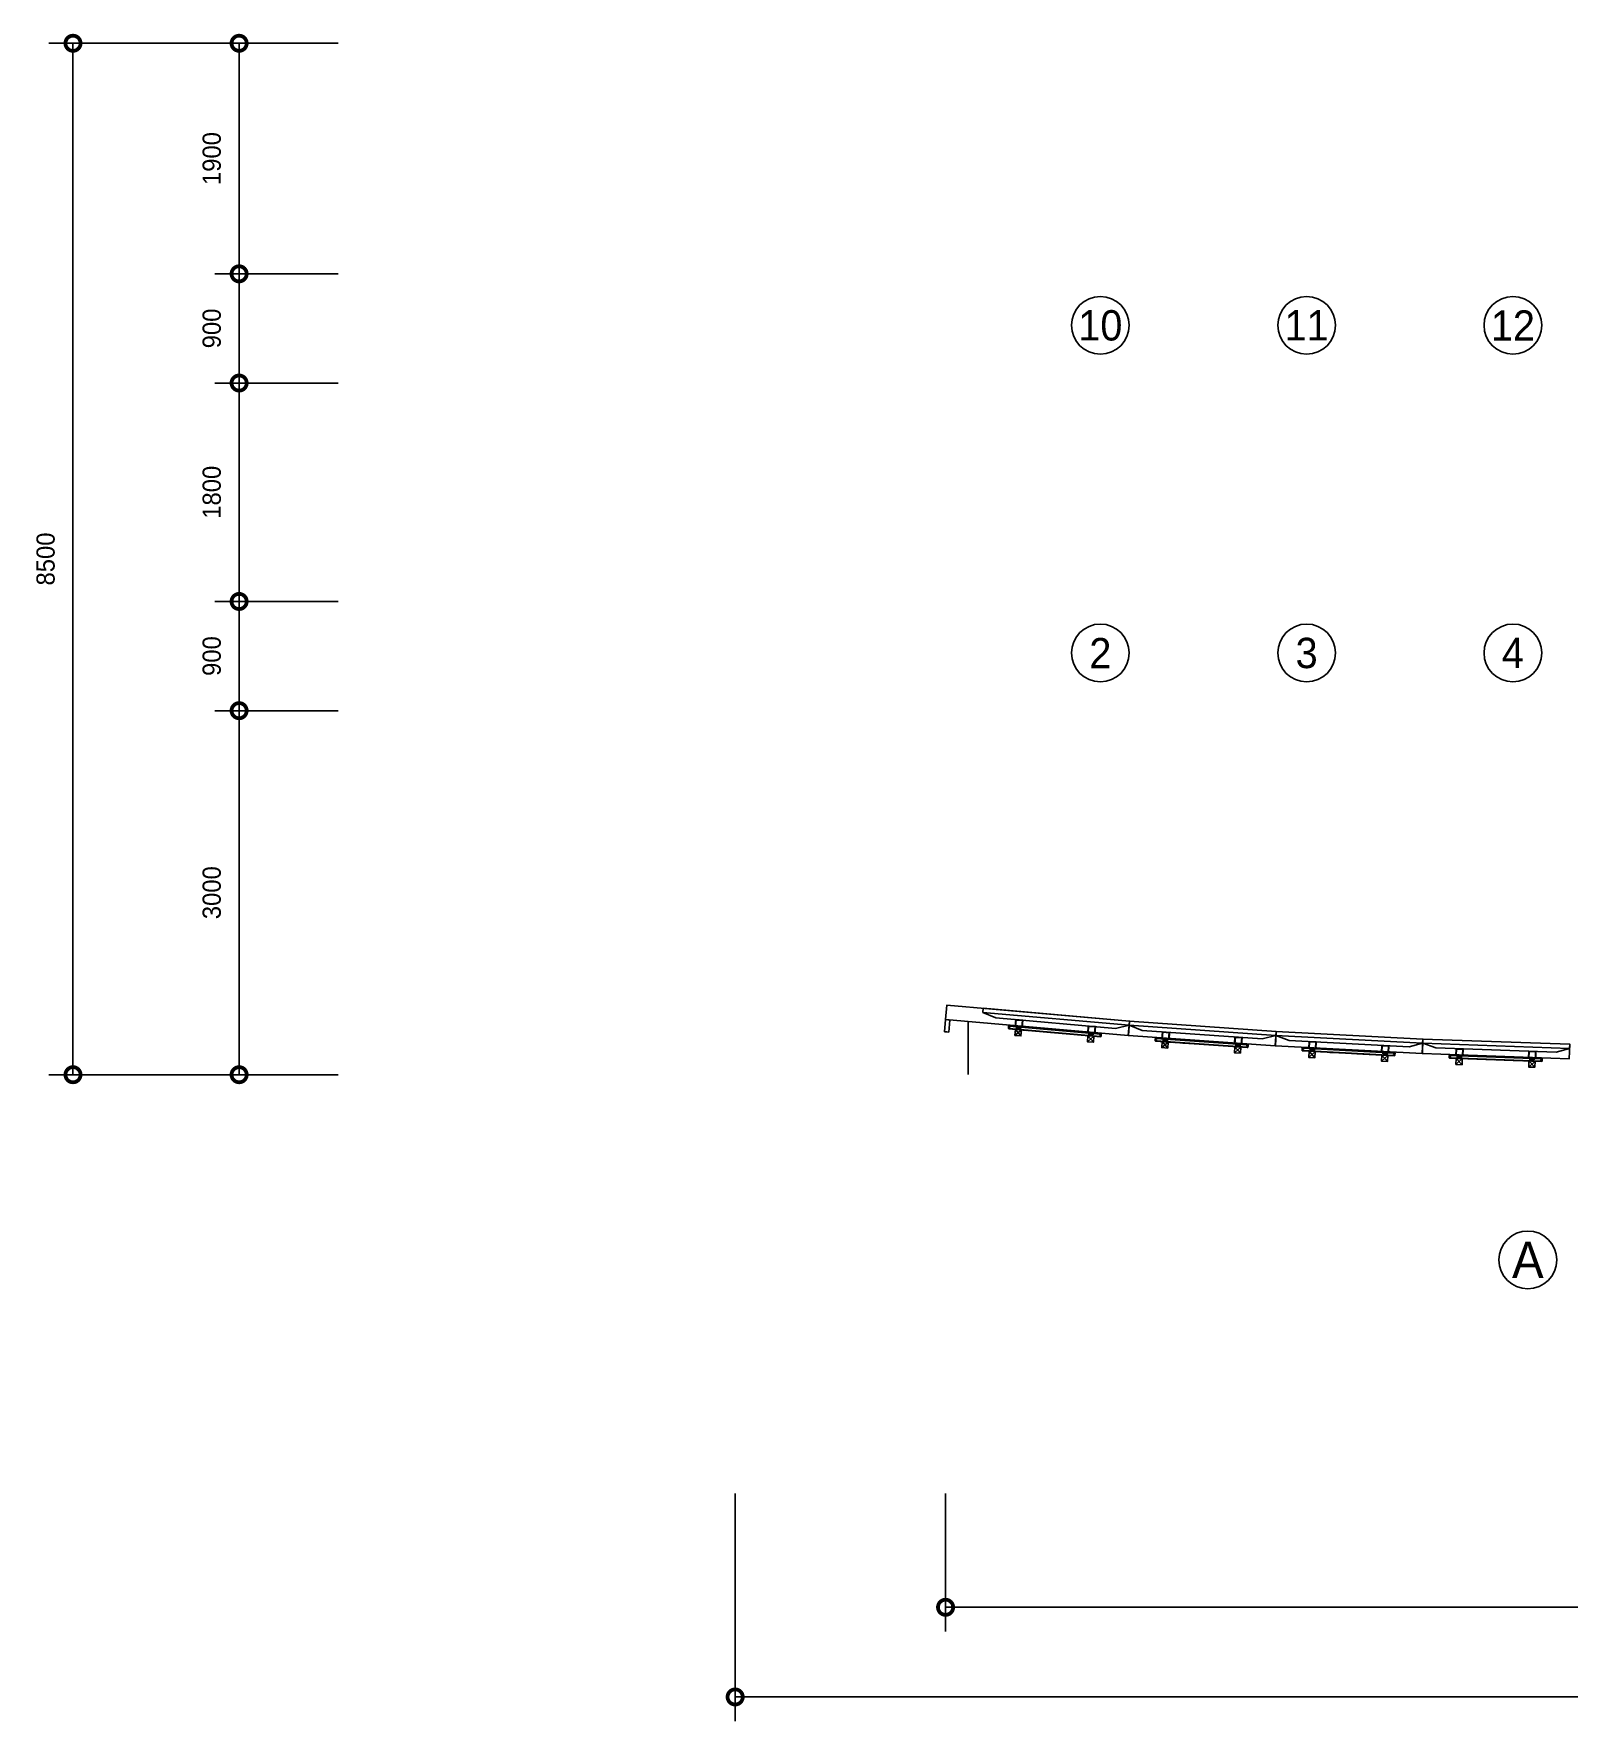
# Model space of a CAD drawing. Header units: millimetres. Extents: x 2366 to 74595, y 885 to 30406.
# Drawn here: x 2366 to 15020, y 8078 to 21985 of the extents above; entities that cross this region are included whole.
import ezdxf
from ezdxf.enums import TextEntityAlignment as Align

# ---------------------------------------------------------------- set-up
doc = ezdxf.new("R2010")
doc.units = ezdxf.units.MM
doc.header["$LTSCALE"] = 300
doc.linetypes.add('DASHED', pattern=[0.75, 0.5, -0.25])
doc.layers.get('Defpoints').update_dxf_attribs({"color": 163})
for name, color, linetype in [('------19 Communication Etc', 3, 'Continuous'), ('-----29 Indicator', 1, 'Continuous'), ('-----30 Text', 2, 'Continuous'), ('-----36 Dimension', 1, 'Continuous')]:
    doc.layers.add(name, color=color, linetype=linetype)
doc.styles.add('ELEC', font='Dotum.ttf')
doc.dimstyles.new('LE', dxfattribs={"dimscale": 30, "dimtxt": 3, "dimasz": 2.5, "dimexe": 2, "dimexo": 2, "dimgap": 1.5, "dimtad": 1, "dimdec": 0, "dimzin": 1, "dimdsep": 46, "dimtxsty": 'ELEC', "dimblk": 'DOTSMALL', "dimcen": 0, "dimclrd": 1, "dimclre": 1, "dimclrt": 1, "dimadec": 0, "dimazin": 0, "dimtfac": 1, "dimtdec": 0, "dimtix": 1, "dimtmove": 2, "dimatfit": 3, "dimldrblk": 'DOTSMALL', "dimfxl": 1, "dimtolj": 1, "dimtzin": 1, "dimarcsym": 0})

# ---------------------------------------------------------------- blocks, each defined once
blk = doc.blocks.new('55didt')
at = {"color": 4, "linetype": 'Continuous'}
for p, q in [((5594941, -5153641), (5594940, -5153641)), ((5594940, -5153642), (5594941, -5153642)), ((5594941, -5153652), (5594940, -5153652)), ((5594940, -5153653), (5594941, -5153653)), ((5594941, -5153639), (5594941, -5153639)), ((5594941, -5153645), (5594941, -5153645)), ((5594941, -5153650), (5594941, -5153650)), ((5594941, -5153656), (5594941, -5153656)), ((5594942, -5153637), (5594944, -5153637)), ((5594942, -5153637), (5594942, -5153646)), ((5594942, -5153646), (5594944, -5153646)), ((5594942, -5153648), (5594944, -5153648)), ((5594942, -5153648), (5594942, -5153657)), ((5594942, -5153657), (5594944, -5153657)), ((5594944, -5153635), (5595704, -5153635)), ((5594944, -5153635), (5594944, -5153660)), ((5594946, -5153636), (5594944, -5153636)), ((5594946, -5153659), (5594944, -5153659)), ((5594946, -5153660), (5594944, -5153660)), ((5594946, -5153637), (5594946, -5153635)), ((5594948, -5153637), (5594946, -5153637)), ((5594946, -5153637), (5594946, -5153657)), ((5594946, -5153660), (5594946, -5153657)), ((5594946, -5153658), (5594946, -5153658)), ((5594948, -5153635), (5594948, -5153657)), ((5595700, -5153638), (5594948, -5153638)), ((5594948, -5153639), (5594951, -5153639)), ((5594948, -5153644), (5594951, -5153644)), ((5594948, -5153650), (5594951, -5153650)), ((5594948, -5153655), (5594951, -5153655)), ((5595700, -5153657), (5594948, -5153657)), ((5595699, -5153658), (5594949, -5153658)), ((5594949, -5153660), (5594949, -5153658)), ((5595699, -5153660), (5594949, -5153660)), ((5594952, -5153640), (5594951, -5153639)), ((5594951, -5153644), (5594951, -5153639)), ((5594952, -5153644), (5594951, -5153644)), ((5594952, -5153651), (5594951, -5153650)), ((5594951, -5153655), (5594951, -5153650)), ((5594952, -5153655), (5594951, -5153655)), ((5594952, -5153644), (5594952, -5153640)), ((5594952, -5153655), (5594952, -5153651)), ((5594989, -5153660), (5594989, -5153663)), ((5594989, -5153663), (5594989, -5153663)), ((5594989, -5153663), (5594989, -5153663)), ((5594989, -5153663), (5594989, -5153663)), ((5594989, -5153663), (5594989, -5153663)), ((5594990, -5153664), (5594990, -5153663)), ((5594990, -5153663), (5594990, -5153663)), ((5594990, -5153663), (5594990, -5153663)), ((5594990, -5153663), (5594990, -5153664)), ((5594990, -5153664), (5594990, -5153664)), ((5594990, -5153664), (5594990, -5153664)), ((5594990, -5153664), (5594990, -5153664)), ((5594991, -5153664), (5594991, -5153663)), ((5594991, -5153663), (5594991, -5153663)), ((5594993, -5153660), (5594993, -5153660)), ((5594993, -5153660), (5594993, -5153660)), ((5594994, -5153658), (5594994, -5153715)), ((5594994, -5153658), (5595053, -5153658)), ((5594994, -5153671), (5594994, -5153660)), ((5594994, -5153660), (5594994, -5153660)), ((5594994, -5153660), (5594994, -5153660)), ((5594997, -5153658), (5594997, -5153715)), ((5595006, -5153648), (5595006, -5153645)), ((5595042, -5153645), (5595006, -5153645)), ((5595006, -5153648), (5595006, -5153658)), ((5595006, -5153648), (5595042, -5153648)), ((5595009, -5153653), (5595006, -5153653)), ((5595009, -5153656), (5595006, -5153656)), ((5595009, -5153658), (5595009, -5153648)), ((5595020, -5153657), (5595009, -5153657)), ((5595010, -5153650), (5595010, -5153653)), ((5595010, -5153652), (5595010, -5153650)), ((5595010, -5153650), (5595038, -5153650)), ((5595010, -5153652), (5595038, -5153652)), ((5595010, -5153653), (5595038, -5153653)), ((5595011, -5153648), (5595011, -5153645)), ((5595011, -5153650), (5595011, -5153648)), ((5595012, -5153645), (5595012, -5153644)), ((5595012, -5153644), (5595012, -5153645)), ((5595018, -5153644), (5595012, -5153644)), ((5595018, -5153644), (5595012, -5153644)), ((5595012, -5153653), (5595012, -5153653)), ((5595012, -5153653), (5595018, -5153653)), ((5595013, -5153643), (5595013, -5153643)), ((5595015, -5153643), (5595015, -5153643)), ((5595015, -5153653), (5595015, -5153653)), ((5595016, -5153643), (5595016, -5153643)), ((5595017, -5153643), (5595017, -5153643)), ((5595018, -5153645), (5595018, -5153644)), ((5595018, -5153645), (5595018, -5153644)), ((5595018, -5153644), (5595018, -5153645)), ((5595030, -5153644), (5595018, -5153644)), ((5595018, -5153653), (5595018, -5153653)), ((5595019, -5153650), (5595019, -5153648)), ((5595020, -5153650), (5595020, -5153648)), ((5595020, -5153650), (5595020, -5153648)), ((5595020, -5153654), (5595020, -5153653)), ((5595020, -5153654), (5595020, -5153653)), ((5595020, -5153658), (5595020, -5153655)), ((5595020, -5153658), (5595020, -5153655)), ((5595021, -5153645), (5595021, -5153644)), ((5595021, -5153653), (5595021, -5153658)), ((5595021, -5153653), (5595021, -5153658)), ((5595027, -5153645), (5595027, -5153644)), ((5595027, -5153653), (5595027, -5153658)), ((5595027, -5153653), (5595027, -5153658)), ((5595028, -5153649), (5595028, -5153648)), ((5595028, -5153649), (5595028, -5153648)), ((5595028, -5153650), (5595028, -5153649)), ((5595028, -5153650), (5595028, -5153649)), ((5595028, -5153656), (5595028, -5153653)), ((5595028, -5153656), (5595028, -5153653)), ((5595028, -5153658), (5595028, -5153656)), ((5595028, -5153658), (5595028, -5153656)), ((5595039, -5153657), (5595028, -5153657)), ((5595029, -5153650), (5595029, -5153648)), ((5595030, -5153645), (5595030, -5153644)), ((5595030, -5153644), (5595030, -5153645)), ((5595030, -5153645), (5595030, -5153644)), ((5595036, -5153644), (5595030, -5153644)), ((5595036, -5153644), (5595030, -5153644)), ((5595030, -5153653), (5595030, -5153653)), ((5595030, -5153653), (5595036, -5153653)), ((5595031, -5153643), (5595031, -5153643)), ((5595032, -5153643), (5595032, -5153643)), ((5595033, -5153643), (5595033, -5153643)), ((5595033, -5153653), (5595033, -5153653)), ((5595034, -5153643), (5595034, -5153643)), ((5595036, -5153645), (5595036, -5153644)), ((5595036, -5153644), (5595036, -5153645)), ((5595036, -5153650), (5595036, -5153648)), ((5595036, -5153653), (5595036, -5153653)), ((5595037, -5153648), (5595037, -5153645)), ((5595038, -5153652), (5595038, -5153650)), ((5595038, -5153653), (5595038, -5153650)), ((5595039, -5153648), (5595039, -5153658)), ((5595039, -5153653), (5595042, -5153653)), ((5595039, -5153656), (5595042, -5153656)), ((5595042, -5153648), (5595042, -5153645)), ((5595042, -5153648), (5595042, -5153658)), ((5595050, -5153658), (5595050, -5153715)), ((5595053, -5153658), (5595053, -5153715)), ((5595054, -5153660), (5595054, -5153660)), ((5595054, -5153660), (5595054, -5153671)), ((5595055, -5153661), (5595055, -5153660)), ((5595588, -5153660), (5595588, -5153663)), ((5595589, -5153663), (5595588, -5153663)), ((5595589, -5153664), (5595589, -5153663)), ((5595589, -5153663), (5595589, -5153663)), ((5595589, -5153663), (5595589, -5153663)), ((5595590, -5153663), (5595589, -5153664)), ((5595589, -5153663), (5595589, -5153663)), ((5595589, -5153663), (5595589, -5153663)), ((5595589, -5153664), (5595589, -5153664)), ((5595589, -5153664), (5595589, -5153664)), ((5595589, -5153664), (5595589, -5153664)), ((5595590, -5153664), (5595590, -5153663)), ((5595590, -5153663), (5595590, -5153663)), ((5595590, -5153663), (5595590, -5153663)), ((5595592, -5153660), (5595592, -5153660)), ((5595593, -5153671), (5595593, -5153660)), ((5595593, -5153660), (5595593, -5153660)), ((5595593, -5153660), (5595593, -5153660)), ((5595593, -5153660), (5595593, -5153660)), ((5595594, -5153658), (5595594, -5153715)), ((5595594, -5153658), (5595653, -5153658)), ((5595597, -5153658), (5595597, -5153715)), ((5595605, -5153648), (5595605, -5153645)), ((5595641, -5153645), (5595605, -5153645)), ((5595605, -5153648), (5595605, -5153658)), ((5595605, -5153648), (5595641, -5153648)), ((5595608, -5153653), (5595605, -5153653)), ((5595608, -5153656), (5595605, -5153656)), ((5595608, -5153658), (5595608, -5153648)), ((5595619, -5153657), (5595608, -5153657)), ((5595609, -5153652), (5595609, -5153650)), ((5595609, -5153650), (5595637, -5153650)), ((5595609, -5153652), (5595637, -5153652)), ((5595610, -5153648), (5595610, -5153645)), ((5595610, -5153650), (5595610, -5153653)), ((5595610, -5153653), (5595637, -5153653)), ((5595611, -5153645), (5595611, -5153644)), ((5595611, -5153644), (5595611, -5153645)), ((5595617, -5153644), (5595611, -5153644)), ((5595617, -5153644), (5595611, -5153644)), ((5595611, -5153650), (5595611, -5153648)), ((5595611, -5153653), (5595611, -5153653)), ((5595611, -5153653), (5595617, -5153653)), ((5595613, -5153643), (5595613, -5153643)), ((5595614, -5153643), (5595614, -5153643)), ((5595614, -5153653), (5595614, -5153653)), ((5595615, -5153643), (5595615, -5153643)), ((5595616, -5153643), (5595616, -5153643)), ((5595617, -5153645), (5595617, -5153644)), ((5595617, -5153645), (5595617, -5153644)), ((5595617, -5153644), (5595617, -5153645)), ((5595629, -5153644), (5595617, -5153644)), ((5595617, -5153653), (5595617, -5153653)), ((5595618, -5153650), (5595618, -5153648)), ((5595619, -5153650), (5595619, -5153648)), ((5595619, -5153650), (5595619, -5153648)), ((5595619, -5153654), (5595619, -5153653)), ((5595619, -5153654), (5595619, -5153653)), ((5595619, -5153658), (5595619, -5153655)), ((5595619, -5153658), (5595619, -5153655)), ((5595620, -5153645), (5595620, -5153644)), ((5595620, -5153653), (5595620, -5153658)), ((5595620, -5153653), (5595620, -5153658)), ((5595626, -5153645), (5595626, -5153644)), ((5595626, -5153653), (5595626, -5153658)), ((5595626, -5153653), (5595626, -5153658)), ((5595628, -5153650), (5595628, -5153648)), ((5595628, -5153649), (5595628, -5153648)), ((5595628, -5153649), (5595628, -5153648)), ((5595628, -5153650), (5595628, -5153649)), ((5595628, -5153650), (5595628, -5153649)), ((5595628, -5153656), (5595628, -5153653)), ((5595628, -5153656), (5595628, -5153653)), ((5595628, -5153658), (5595628, -5153656)), ((5595628, -5153658), (5595628, -5153656)), ((5595638, -5153657), (5595628, -5153657)), ((5595629, -5153645), (5595629, -5153644)), ((5595629, -5153644), (5595629, -5153645)), ((5595629, -5153645), (5595629, -5153644)), ((5595635, -5153644), (5595629, -5153644)), ((5595635, -5153644), (5595629, -5153644)), ((5595629, -5153653), (5595629, -5153653)), ((5595629, -5153653), (5595635, -5153653)), ((5595630, -5153643), (5595630, -5153643)), ((5595632, -5153643), (5595632, -5153643)), ((5595632, -5153653), (5595632, -5153653)), ((5595633, -5153643), (5595633, -5153643)), ((5595634, -5153643), (5595634, -5153643)), ((5595635, -5153645), (5595635, -5153644)), ((5595635, -5153644), (5595635, -5153645)), ((5595635, -5153653), (5595635, -5153653)), ((5595636, -5153648), (5595636, -5153645)), ((5595636, -5153650), (5595636, -5153648)), ((5595637, -5153652), (5595637, -5153650)), ((5595637, -5153653), (5595637, -5153650)), ((5595638, -5153648), (5595638, -5153658)), ((5595638, -5153653), (5595641, -5153653)), ((5595638, -5153656), (5595641, -5153656)), ((5595641, -5153648), (5595641, -5153645)), ((5595641, -5153648), (5595641, -5153658)), ((5595650, -5153658), (5595650, -5153715)), ((5595653, -5153658), (5595653, -5153715)), ((5595653, -5153660), (5595653, -5153671)), ((5595654, -5153661), (5595654, -5153660)), ((5595654, -5153660), (5595654, -5153660)), ((5595696, -5153639), (5595696, -5153644)), ((5595696, -5153640), (5595696, -5153639)), ((5595700, -5153639), (5595696, -5153639)), ((5595696, -5153640), (5595696, -5153644)), ((5595696, -5153644), (5595696, -5153644)), ((5595700, -5153644), (5595696, -5153644)), ((5595696, -5153650), (5595696, -5153655)), ((5595696, -5153651), (5595696, -5153650)), ((5595700, -5153650), (5595696, -5153650)), ((5595696, -5153651), (5595696, -5153655)), ((5595696, -5153655), (5595696, -5153655)), ((5595700, -5153655), (5595696, -5153655)), ((5595699, -5153660), (5595699, -5153658)), ((5595700, -5153635), (5595700, -5153657)), ((5595700, -5153637), (5595702, -5153637)), ((5595702, -5153635), (5595702, -5153636)), ((5595702, -5153657), (5595702, -5153636)), ((5595702, -5153636), (5595704, -5153636)), ((5595702, -5153657), (5595702, -5153660)), ((5595702, -5153658), (5595702, -5153658)), ((5595702, -5153659), (5595704, -5153659)), ((5595702, -5153660), (5595704, -5153660)), ((5595704, -5153635), (5595704, -5153660)), ((5595706, -5153637), (5595704, -5153637)), ((5595706, -5153646), (5595704, -5153646)), ((5595706, -5153648), (5595704, -5153648)), ((5595706, -5153657), (5595704, -5153657)), ((5595706, -5153637), (5595706, -5153646)), ((5595706, -5153648), (5595706, -5153657)), ((5595707, -5153639), (5595707, -5153639)), ((5595708, -5153641), (5595707, -5153641)), ((5595707, -5153642), (5595708, -5153642)), ((5595707, -5153645), (5595707, -5153645)), ((5595707, -5153650), (5595707, -5153650)), ((5595708, -5153652), (5595707, -5153652)), ((5595707, -5153653), (5595708, -5153653)), ((5595707, -5153656), (5595707, -5153656)), ((5594994, -5153713), (5594994, -5153715)), ((5594994, -5153713), (5594997, -5153713)), ((5594994, -5153715), (5595053, -5153715)), ((5594995, -5153713), (5594995, -5153715)), ((5594997, -5153712), (5595050, -5153712)), ((5595053, -5153713), (5595050, -5153713)), ((5595052, -5153713), (5595052, -5153715)), ((5595053, -5153713), (5595053, -5153715)), ((5595594, -5153713), (5595594, -5153715)), ((5595594, -5153713), (5595597, -5153713)), ((5595594, -5153715), (5595653, -5153715)), ((5595595, -5153713), (5595595, -5153715)), ((5595597, -5153712), (5595650, -5153712)), ((5595653, -5153713), (5595650, -5153713)), ((5595652, -5153713), (5595652, -5153715)), ((5595653, -5153713), (5595653, -5153715))]:
    blk.add_line(p, q, dxfattribs=at)
at = {"color": 4, "linetype": 'DASHED'}
blk.add_line((5595704, -5153635), (5594944, -5153635), dxfattribs=at)
at = {"color": 3}
for p, q in [((5594718, -5153750), (5594828, -5153715)), ((5594718, -5153750), (5595929, -5153750)), ((5595929, -5153750), (5595819, -5153715))]:
    blk.add_line(p, q, dxfattribs=at)
at = {"color": 4, "linetype": 'Continuous'}
for points in [[(5594990, -5153663), (5594990, -5153663), (5594990, -5153663), (5594989, -5153663), (5594989, -5153663)], [(5594989, -5153663), (5594989, -5153663), (5594989, -5153663)], [(5594991, -5153663), (5594991, -5153663), (5594991, -5153663), (5594990, -5153663), (5594990, -5153663)], [(5594990, -5153663), (5594990, -5153663), (5594990, -5153663)], [(5595020, -5153655), (5595019, -5153654), (5595019, -5153654)], [(5595019, -5153654), (5595019, -5153654), (5595020, -5153654)], [(5595028, -5153649), (5595028, -5153649), (5595028, -5153649)], [(5595028, -5153649), (5595028, -5153649), (5595028, -5153649)], [(5595028, -5153656), (5595028, -5153656), (5595028, -5153656)], [(5595028, -5153656), (5595028, -5153656), (5595028, -5153656)], [(5595589, -5153663), (5595589, -5153663), (5595589, -5153663), (5595589, -5153663), (5595589, -5153663)], [(5595589, -5153663), (5595589, -5153663), (5595589, -5153663)], [(5595590, -5153663), (5595590, -5153663), (5595590, -5153663), (5595590, -5153663), (5595590, -5153663)], [(5595590, -5153663), (5595590, -5153663), (5595590, -5153663)], [(5595619, -5153655), (5595619, -5153654), (5595619, -5153654)], [(5595619, -5153654), (5595619, -5153654), (5595619, -5153654)], [(5595628, -5153649), (5595628, -5153649), (5595628, -5153649)], [(5595628, -5153649), (5595628, -5153649), (5595628, -5153649)], [(5595628, -5153656), (5595628, -5153656), (5595628, -5153656)], [(5595628, -5153656), (5595628, -5153656), (5595628, -5153656)]]:
    blk.add_lwpolyline(points, dxfattribs=at)
at = {"color": 1}
for points in [[(5595049, -5153585), (5594999, -5153585), (5594999, -5153635), (5595049, -5153635), (5595049, -5153585), (5594999, -5153635), (5594999, -5153585), (5595049, -5153635)], [(5595649, -5153585), (5595599, -5153585), (5595599, -5153635), (5595649, -5153635), (5595649, -5153585), (5595599, -5153635), (5595599, -5153585), (5595649, -5153635)]]:
    blk.add_lwpolyline(points, dxfattribs=at)
at = {"color": 3}
for points in [[(5595929, -5153750), (5595929, -5153785), (5594718, -5153785), (5594718, -5153750)], [(5594828, -5153715), (5595819, -5153715)]]:
    blk.add_lwpolyline(points, dxfattribs=at)
at = {"color": 4, "linetype": 'Continuous'}
for centre, radius, start, end in [((5594947, -5153642), 6.98, 154.5534, 175.8934), ((5594947, -5153642), 6.98, 184.1066, 205.4466), ((5594947, -5153653), 6.98, 154.5534, 175.8934), ((5594947, -5153653), 6.98, 184.1066, 205.4466), ((5594947, -5153642), 7, 137.2679, 154.5809), ((5594947, -5153642), 6.32, 175.4656, 184.5344), ((5594947, -5153642), 7, 205.4191, 222.7321), ((5594947, -5153653), 7, 137.2679, 154.5809), ((5594947, -5153653), 6.32, 175.4656, 184.5344), ((5594947, -5153653), 7, 205.4191, 222.7321), ((5594949, -5153657), 3, 180, 270), ((5594949, -5153657), 1, 180, 270), ((5594996, -5153666), 6.06, 114.1954, 245.8046), ((5594994, -5153660), 0.3, 0, 114.1954), ((5594994, -5153671), 0.3, 245.8046, 0), ((5595010, -5153652), 0.5, 180, 270), ((5595015, -5153647), 4.35, 113.0046, 130.4927), ((5595015, -5153647), 4.35, 113.0046, 130.4927), ((5595013, -5153644), 0.5, 130.4927, 180), ((5595015, -5153647), 4.32, 96.6445, 113.167), ((5595015, -5153647), 4, 82.8266, 97.1734), ((5595015, -5153647), 4.32, 66.833, 83.3555), ((5595015, -5153647), 4.35, 49.5073, 66.9954), ((5595018, -5153644), 0.5, 0, 49.5073), ((5595033, -5153647), 4.35, 113.0046, 130.4927), ((5595033, -5153647), 4.35, 113.0046, 130.4927), ((5595030, -5153644), 0.5, 130.4927, 180), ((5595033, -5153647), 4.32, 96.6445, 113.167), ((5595033, -5153647), 4, 82.8266, 97.1734), ((5595033, -5153647), 4.32, 66.833, 83.3555), ((5595033, -5153647), 4.35, 49.5073, 66.9954), ((5595035, -5153644), 0.5, 0, 49.5073), ((5595038, -5153652), 0.5, 270, 0), ((5595054, -5153660), 0.3, 65.8046, 180), ((5595054, -5153671), 0.3, 180, 294.1954), ((5595051, -5153666), 6.06, 294.1954, 65.8046), ((5595596, -5153666), 6.06, 114.1954, 245.8046), ((5595593, -5153660), 0.3, 0, 114.1954), ((5595593, -5153671), 0.3, 245.8046, 0), ((5595610, -5153652), 0.5, 180, 270), ((5595614, -5153647), 4.35, 113.0046, 130.4927), ((5595614, -5153647), 4.35, 113.0046, 130.4927), ((5595612, -5153644), 0.5, 130.4927, 180), ((5595614, -5153647), 4.32, 96.6445, 113.167), ((5595614, -5153647), 4, 82.8266, 97.1734), ((5595614, -5153647), 4.32, 66.833, 83.3555), ((5595614, -5153647), 4.35, 49.5073, 66.9954), ((5595617, -5153644), 0.5, 0, 49.5073), ((5595632, -5153647), 4.35, 113.0046, 130.4927), ((5595632, -5153647), 4.35, 113.0046, 130.4927), ((5595630, -5153644), 0.5, 130.4927, 180), ((5595632, -5153647), 4.32, 96.6445, 113.167), ((5595632, -5153647), 4, 82.8266, 97.1734), ((5595632, -5153647), 4.32, 66.833, 83.3555), ((5595632, -5153647), 4.35, 49.5073, 66.9954), ((5595635, -5153644), 0.5, 0, 49.5073), ((5595637, -5153652), 0.5, 270, 0), ((5595651, -5153666), 6.06, 294.1954, 65.8046), ((5595653, -5153660), 0.3, 65.8046, 180), ((5595653, -5153671), 0.3, 180, 294.1954), ((5595699, -5153657), 3, 270, 0), ((5595699, -5153657), 1, 270, 0), ((5595701, -5153642), 7, 25.4191, 42.7321), ((5595701, -5153642), 7, 317.2679, 334.5809), ((5595701, -5153653), 7, 25.4191, 42.7321), ((5595701, -5153653), 7, 317.2679, 334.5809), ((5595701, -5153642), 6.98, 4.1066, 25.4466), ((5595701, -5153642), 6.32, 355.4656, 4.5344), ((5595701, -5153642), 6.98, 334.5534, 355.8934), ((5595701, -5153653), 6.98, 4.1066, 25.4466), ((5595701, -5153653), 6.32, 355.4656, 4.5344), ((5595701, -5153653), 6.98, 334.5534, 355.8934)]:
    blk.add_arc(centre, radius, start, end, dxfattribs=at)
for points, knots in [([(5594989, -5153663), (5594990, -5153663), (5594990, -5153663), (5594990, -5153663), (5594990, -5153662), (5594990, -5153662), (5594990, -5153661), (5594990, -5153661), (5594990, -5153660), (5594990, -5153660)], [0, 0, 0, 0, 0.062991, 0.155196, 0.272175, 0.408158, 0.556392, 0.709504, 1, 1, 1, 1]), ([(5594989, -5153663), (5594989, -5153662), (5594990, -5153662), (5594990, -5153661), (5594990, -5153660), (5594990, -5153660)], [0, 0, 0, 0, 0.217256, 0.472293, 1, 1, 1, 1]), ([(5594989, -5153663), (5594989, -5153663), (5594989, -5153663), (5594989, -5153663), (5594989, -5153663)], [0, 0, 0, 0, 0.414152, 1, 1, 1, 1]), ([(5594989, -5153663), (5594989, -5153663), (5594989, -5153663), (5594989, -5153663), (5594989, -5153663), (5594989, -5153663), (5594989, -5153663)], [0, 0, 0, 0, 0.13055, 0.340733, 0.630929, 1, 1, 1, 1]), ([(5594989, -5153663), (5594989, -5153663), (5594989, -5153663), (5594989, -5153663), (5594989, -5153663)], [0, 0, 0, 0, 0.417745, 1, 1, 1, 1]), ([(5594990, -5153663), (5594990, -5153663), (5594990, -5153663), (5594991, -5153663), (5594991, -5153663), (5594991, -5153663), (5594991, -5153662), (5594991, -5153662), (5594991, -5153661), (5594991, -5153661), (5594991, -5153660), (5594991, -5153660), (5594991, -5153660)], [0, 0, 0, 0, 0.019445, 0.04789, 0.085064, 0.130476, 0.243399, 0.380288, 0.533324, 0.693737, 0.852328, 1, 1, 1, 1]), ([(5594990, -5153664), (5594990, -5153664), (5594990, -5153664), (5594990, -5153664), (5594990, -5153664), (5594990, -5153664), (5594990, -5153663), (5594990, -5153663), (5594990, -5153663), (5594990, -5153663), (5594990, -5153662), (5594990, -5153662), (5594990, -5153661), (5594990, -5153660), (5594990, -5153660), (5594990, -5153660)], [0, 0, 0, 0, 0.005568, 0.013453, 0.036311, 0.068471, 0.10956, 0.159022, 0.216192, 0.280272, 0.350382, 0.504702, 0.670582, 0.8388, 1, 1, 1, 1]), ([(5594990, -5153663), (5594990, -5153663), (5594990, -5153663), (5594990, -5153663), (5594990, -5153663), (5594990, -5153663), (5594990, -5153663), (5594990, -5153663), (5594990, -5153663), (5594990, -5153663), (5594990, -5153663), (5594990, -5153663), (5594990, -5153662), (5594990, -5153662), (5594990, -5153662), (5594990, -5153662), (5594990, -5153661), (5594990, -5153661), (5594990, -5153660), (5594990, -5153660), (5594990, -5153660)], [0, 0, 0, 0, 0.004634, 0.00625, 0.007768, 0.011834, 0.018412, 0.027848, 0.040204, 0.073611, 0.11819, 0.173164, 0.237509, 0.310033, 0.389355, 0.473982, 0.562303, 0.652645, 0.832518, 1, 1, 1, 1]), ([(5594990, -5153660), (5594990, -5153660), (5594990, -5153661), (5594990, -5153662), (5594990, -5153663), (5594990, -5153663), (5594990, -5153663), (5594990, -5153664), (5594990, -5153664)], [0, 0, 0, 0, 0.297576, 0.595258, 0.728319, 0.843181, 0.935011, 1, 1, 1, 1]), ([(5594990, -5153664), (5594990, -5153664), (5594990, -5153664), (5594990, -5153664), (5594990, -5153664), (5594990, -5153664), (5594990, -5153664), (5594990, -5153664)], [0, 0, 0, 0, 0.412199, 0.713319, 0.822487, 0.904839, 1, 1, 1, 1]), ([(5594991, -5153660), (5594991, -5153660), (5594991, -5153661), (5594991, -5153662), (5594991, -5153663)], [0, 0, 0, 0, 0.509213, 1, 1, 1, 1]), ([(5594991, -5153663), (5594991, -5153662), (5594991, -5153661), (5594991, -5153660), (5594991, -5153660)], [0, 0, 0, 0, 0.482075, 1, 1, 1, 1]), ([(5594991, -5153663), (5594991, -5153663), (5594991, -5153663), (5594991, -5153663), (5594991, -5153663), (5594991, -5153663), (5594991, -5153663), (5594991, -5153663), (5594991, -5153663), (5594991, -5153663), (5594991, -5153663), (5594991, -5153663), (5594991, -5153662), (5594991, -5153662), (5594991, -5153662), (5594991, -5153662), (5594991, -5153661), (5594991, -5153661), (5594991, -5153660), (5594991, -5153660), (5594991, -5153660)], [0, 0, 0, 0, 0.004638, 0.006255, 0.007774, 0.01184, 0.018411, 0.027838, 0.04019, 0.073574, 0.118136, 0.173083, 0.237407, 0.309908, 0.389212, 0.473828, 0.562144, 0.652492, 0.832412, 1, 1, 1, 1]), ([(5594992, -5153660), (5594992, -5153660), (5594992, -5153660), (5594992, -5153661), (5594992, -5153661)], [0, 0, 0, 0, 0.240334, 1, 1, 1, 1]), ([(5594992, -5153661), (5594992, -5153661), (5594992, -5153661), (5594992, -5153660), (5594992, -5153660)], [0, 0, 0, 0, 0.255022, 1, 1, 1, 1]), ([(5594992, -5153662), (5594992, -5153662), (5594992, -5153661), (5594992, -5153660), (5594992, -5153660)], [0, 0, 0, 0, 0.245853, 1, 1, 1, 1]), ([(5594992, -5153662), (5594992, -5153662), (5594992, -5153661), (5594992, -5153660), (5594992, -5153660)], [0, 0, 0, 0, 0.251783, 1, 1, 1, 1]), ([(5594993, -5153661), (5594993, -5153661), (5594993, -5153660), (5594993, -5153660), (5594993, -5153660)], [0, 0, 0, 0, 0.261493, 1, 1, 1, 1]), ([(5594993, -5153661), (5594993, -5153661), (5594993, -5153660), (5594993, -5153660), (5594993, -5153660)], [0, 0, 0, 0, 0.261636, 1, 1, 1, 1]), ([(5595012, -5153653), (5595012, -5153653), (5595012, -5153653), (5595013, -5153653), (5595013, -5153653), (5595013, -5153653), (5595014, -5153653)], [0, 0, 0, 0, 0.251418, 0.50175, 0.75115, 1, 1, 1, 1]), ([(5595014, -5153653), (5595014, -5153653), (5595014, -5153653), (5595014, -5153653), (5595015, -5153653), (5595015, -5153653), (5595015, -5153653)], [0, 0, 0, 0, 0.248851, 0.49825, 0.748582, 1, 1, 1, 1]), ([(5595015, -5153653), (5595015, -5153653), (5595015, -5153653), (5595016, -5153653), (5595016, -5153653), (5595016, -5153653), (5595017, -5153653)], [0, 0, 0, 0, 0.251418, 0.50175, 0.75115, 1, 1, 1, 1]), ([(5595017, -5153653), (5595017, -5153653), (5595017, -5153653), (5595017, -5153653), (5595018, -5153653), (5595018, -5153653), (5595018, -5153653)], [0, 0, 0, 0, 0.248851, 0.49825, 0.748582, 1, 1, 1, 1]), ([(5595030, -5153653), (5595030, -5153653), (5595030, -5153653), (5595031, -5153653), (5595031, -5153653), (5595031, -5153653), (5595031, -5153653)], [0, 0, 0, 0, 0.251418, 0.50175, 0.75115, 1, 1, 1, 1]), ([(5595031, -5153653), (5595031, -5153653), (5595032, -5153653), (5595032, -5153653), (5595032, -5153653), (5595033, -5153653), (5595033, -5153653)], [0, 0, 0, 0, 0.248851, 0.49825, 0.748582, 1, 1, 1, 1]), ([(5595033, -5153653), (5595033, -5153653), (5595033, -5153653), (5595034, -5153653), (5595034, -5153653), (5595034, -5153653), (5595034, -5153653)], [0, 0, 0, 0, 0.251418, 0.50175, 0.75115, 1, 1, 1, 1]), ([(5595034, -5153653), (5595034, -5153653), (5595035, -5153653), (5595035, -5153653), (5595035, -5153653), (5595036, -5153653), (5595036, -5153653)], [0, 0, 0, 0, 0.248851, 0.49825, 0.748582, 1, 1, 1, 1]), ([(5595589, -5153663), (5595589, -5153663), (5595589, -5153663), (5595589, -5153663), (5595589, -5153662), (5595589, -5153662), (5595589, -5153661), (5595589, -5153661), (5595589, -5153660), (5595589, -5153660)], [0, 0, 0, 0, 0.062991, 0.155196, 0.272175, 0.408158, 0.556392, 0.709504, 1, 1, 1, 1]), ([(5595589, -5153664), (5595589, -5153664), (5595589, -5153664), (5595589, -5153664), (5595589, -5153664), (5595589, -5153664), (5595589, -5153663), (5595589, -5153663), (5595589, -5153663), (5595589, -5153663), (5595589, -5153662), (5595590, -5153662), (5595590, -5153661), (5595590, -5153660), (5595590, -5153660), (5595590, -5153660)], [0, 0, 0, 0, 0.005568, 0.013453, 0.036311, 0.068471, 0.10956, 0.159022, 0.216192, 0.280272, 0.350382, 0.504702, 0.670582, 0.8388, 1, 1, 1, 1]), ([(5595589, -5153663), (5595589, -5153663), (5595589, -5153663), (5595589, -5153663), (5595589, -5153663), (5595589, -5153663), (5595589, -5153663), (5595589, -5153663), (5595589, -5153663), (5595589, -5153663), (5595589, -5153663), (5595589, -5153663), (5595589, -5153662), (5595589, -5153662), (5595589, -5153662), (5595589, -5153662), (5595589, -5153661), (5595589, -5153661), (5595589, -5153660), (5595589, -5153660), (5595589, -5153660)], [0, 0, 0, 0, 0.004634, 0.00625, 0.007768, 0.011834, 0.018412, 0.027848, 0.040204, 0.073611, 0.11819, 0.173164, 0.237509, 0.310033, 0.389355, 0.473982, 0.562303, 0.652645, 0.832518, 1, 1, 1, 1]), ([(5595590, -5153660), (5595589, -5153660), (5595589, -5153661), (5595589, -5153662), (5595589, -5153663), (5595589, -5153663), (5595589, -5153663), (5595589, -5153664), (5595589, -5153664)], [0, 0, 0, 0, 0.297576, 0.595258, 0.728319, 0.843181, 0.935011, 1, 1, 1, 1]), ([(5595589, -5153663), (5595589, -5153662), (5595589, -5153662), (5595589, -5153661), (5595589, -5153660), (5595589, -5153660)], [0, 0, 0, 0, 0.217256, 0.472293, 1, 1, 1, 1]), ([(5595589, -5153663), (5595589, -5153663), (5595589, -5153663), (5595589, -5153663), (5595589, -5153663)], [0, 0, 0, 0, 0.414152, 1, 1, 1, 1]), ([(5595589, -5153663), (5595589, -5153663), (5595589, -5153663), (5595589, -5153663), (5595589, -5153663), (5595589, -5153663), (5595589, -5153663)], [0, 0, 0, 0, 0.13055, 0.340733, 0.630929, 1, 1, 1, 1]), ([(5595589, -5153663), (5595589, -5153663), (5595589, -5153663), (5595589, -5153663), (5595589, -5153663)], [0, 0, 0, 0, 0.417745, 1, 1, 1, 1]), ([(5595589, -5153664), (5595589, -5153664), (5595589, -5153664), (5595589, -5153664), (5595589, -5153664), (5595589, -5153664), (5595589, -5153664), (5595589, -5153664)], [0, 0, 0, 0, 0.412199, 0.713319, 0.822487, 0.904839, 1, 1, 1, 1]), ([(5595591, -5153660), (5595591, -5153660), (5595591, -5153661), (5595591, -5153662), (5595590, -5153663)], [0, 0, 0, 0, 0.509213, 1, 1, 1, 1]), ([(5595590, -5153663), (5595590, -5153662), (5595590, -5153661), (5595590, -5153660), (5595591, -5153660)], [0, 0, 0, 0, 0.482075, 1, 1, 1, 1]), ([(5595590, -5153663), (5595590, -5153663), (5595590, -5153663), (5595590, -5153663), (5595590, -5153663), (5595590, -5153663), (5595590, -5153662), (5595590, -5153662), (5595590, -5153661), (5595590, -5153661), (5595590, -5153660), (5595590, -5153660), (5595590, -5153660)], [0, 0, 0, 0, 0.019445, 0.04789, 0.085064, 0.130476, 0.243399, 0.380288, 0.533324, 0.693737, 0.852328, 1, 1, 1, 1]), ([(5595590, -5153663), (5595590, -5153663), (5595590, -5153663), (5595590, -5153663), (5595590, -5153663), (5595590, -5153663), (5595590, -5153663), (5595590, -5153663), (5595590, -5153663), (5595590, -5153663), (5595590, -5153663), (5595590, -5153663), (5595590, -5153662), (5595590, -5153662), (5595590, -5153662), (5595590, -5153662), (5595590, -5153661), (5595590, -5153661), (5595590, -5153660), (5595590, -5153660), (5595590, -5153660)], [0, 0, 0, 0, 0.004638, 0.006255, 0.007774, 0.01184, 0.018411, 0.027838, 0.04019, 0.073574, 0.118136, 0.173083, 0.237407, 0.309908, 0.389212, 0.473828, 0.562144, 0.652492, 0.832412, 1, 1, 1, 1]), ([(5595591, -5153661), (5595591, -5153661), (5595591, -5153661), (5595591, -5153660), (5595592, -5153660)], [0, 0, 0, 0, 0.255022, 1, 1, 1, 1]), ([(5595591, -5153662), (5595591, -5153662), (5595591, -5153661), (5595591, -5153660), (5595591, -5153660)], [0, 0, 0, 0, 0.245853, 1, 1, 1, 1]), ([(5595591, -5153662), (5595591, -5153662), (5595591, -5153661), (5595591, -5153660), (5595591, -5153660)], [0, 0, 0, 0, 0.251783, 1, 1, 1, 1]), ([(5595592, -5153660), (5595592, -5153660), (5595592, -5153660), (5595592, -5153661), (5595592, -5153661)], [0, 0, 0, 0, 0.240334, 1, 1, 1, 1]), ([(5595592, -5153661), (5595592, -5153661), (5595592, -5153660), (5595592, -5153660), (5595592, -5153660)], [0, 0, 0, 0, 0.261493, 1, 1, 1, 1]), ([(5595592, -5153661), (5595592, -5153661), (5595592, -5153660), (5595592, -5153660), (5595592, -5153660)], [0, 0, 0, 0, 0.261636, 1, 1, 1, 1]), ([(5595611, -5153653), (5595611, -5153653), (5595612, -5153653), (5595612, -5153653), (5595612, -5153653), (5595613, -5153653), (5595613, -5153653)], [0, 0, 0, 0, 0.251418, 0.50175, 0.75115, 1, 1, 1, 1]), ([(5595613, -5153653), (5595613, -5153653), (5595613, -5153653), (5595614, -5153653), (5595614, -5153653), (5595614, -5153653), (5595614, -5153653)], [0, 0, 0, 0, 0.248851, 0.49825, 0.748582, 1, 1, 1, 1]), ([(5595614, -5153653), (5595614, -5153653), (5595615, -5153653), (5595615, -5153653), (5595615, -5153653), (5595616, -5153653), (5595616, -5153653)], [0, 0, 0, 0, 0.251418, 0.50175, 0.75115, 1, 1, 1, 1]), ([(5595616, -5153653), (5595616, -5153653), (5595616, -5153653), (5595617, -5153653), (5595617, -5153653), (5595617, -5153653), (5595617, -5153653)], [0, 0, 0, 0, 0.248851, 0.49825, 0.748582, 1, 1, 1, 1]), ([(5595629, -5153653), (5595629, -5153653), (5595629, -5153653), (5595630, -5153653), (5595630, -5153653), (5595630, -5153653), (5595631, -5153653)], [0, 0, 0, 0, 0.251418, 0.50175, 0.75115, 1, 1, 1, 1]), ([(5595631, -5153653), (5595631, -5153653), (5595631, -5153653), (5595631, -5153653), (5595632, -5153653), (5595632, -5153653), (5595632, -5153653)], [0, 0, 0, 0, 0.248851, 0.49825, 0.748582, 1, 1, 1, 1]), ([(5595632, -5153653), (5595632, -5153653), (5595632, -5153653), (5595633, -5153653), (5595633, -5153653), (5595633, -5153653), (5595634, -5153653)], [0, 0, 0, 0, 0.251418, 0.50175, 0.75115, 1, 1, 1, 1]), ([(5595634, -5153653), (5595634, -5153653), (5595634, -5153653), (5595634, -5153653), (5595635, -5153653), (5595635, -5153653), (5595635, -5153653)], [0, 0, 0, 0, 0.248851, 0.49825, 0.748582, 1, 1, 1, 1])]:
    blk.add_open_spline(points, degree=3, knots=knots, dxfattribs=at)
for points in [[(5594990, -5153663), (5594990, -5153663), (5594990, -5153663), (5594990, -5153663)], [(5594990, -5153663), (5594990, -5153663), (5594990, -5153663), (5594990, -5153663)], [(5595590, -5153663), (5595590, -5153663), (5595590, -5153663), (5595590, -5153663)], [(5595590, -5153663), (5595590, -5153663), (5595590, -5153663), (5595590, -5153663)]]:
    blk.add_open_spline(points, degree=3, dxfattribs=at)
blk = doc.blocks.new('_DotSmall')
at = {"color": 0, "linetype": 'ByBlock', "const_width": 0.5}
blk.add_lwpolyline([(-0.0625, 0, 1), (0.0625, 0, 1)], format="xyb", close=True, dxfattribs=at)
blk = doc.blocks.new('*D5')
at = {"layer": '-----36 Dimension', "color": 1, "lineweight": -2, "transparency": 16777216}
for p, q in [((8146, 9956), (8146, 8078)), ((26746, 9956), (26746, 8078)), ((8146, 8278), (26746, 8278))]:
    blk.add_line(p, q, dxfattribs=at)
at = {"layer": 'Defpoints', "color": 0, "transparency": 16777216}
for p in [(8146, 10156), (26746, 10156), (26746, 8278)]:
    blk.add_point(p, dxfattribs=at)
at = {"layer": '-----36 Dimension', "color": 1, "lineweight": -2, "transparency": 16777216, "xscale": 250, "yscale": 250, "zscale": 250, "rotation": 180}
blk.add_blockref('_DotSmall', (8146, 8278), dxfattribs=at)
at = {"layer": '-----36 Dimension', "color": 1, "lineweight": -2, "transparency": 16777216, "xscale": 250, "yscale": 250, "zscale": 250}
blk.add_blockref('_DotSmall', (26746, 8278), dxfattribs=at)
at = {"layer": '-----36 Dimension', "color": 1, "transparency": 16777216, "insert": (17446, 8503), "char_height": 150, "attachment_point": 5, "style": 'ELEC'}
blk.add_mtext('\\A1;18600', dxfattribs=at)
blk = doc.blocks.new('*D6')
at = {"layer": '-----36 Dimension', "color": 1, "lineweight": -2, "transparency": 16777216}
for p, q in [((9880, 9956), (9880, 8817)), ((25011, 9956), (25011, 8817)), ((25011, 9017), (9880, 9017))]:
    blk.add_line(p, q, dxfattribs=at)
at = {"layer": 'Defpoints', "color": 0, "transparency": 16777216}
for p in [(9880, 10156), (25011, 10156), (9880, 9017)]:
    blk.add_point(p, dxfattribs=at)
at = {"layer": '-----36 Dimension', "color": 1, "lineweight": -2, "transparency": 16777216, "xscale": 250, "yscale": 250, "zscale": 250, "rotation": 180}
blk.add_blockref('_DotSmall', (9880, 9017), dxfattribs=at)
at = {"layer": '-----36 Dimension', "color": 1, "lineweight": -2, "transparency": 16777216, "xscale": 250, "yscale": 250, "zscale": 250}
blk.add_blockref('_DotSmall', (25011, 9017), dxfattribs=at)
at = {"layer": '-----36 Dimension', "color": 1, "transparency": 16777216, "insert": (17446, 9242), "char_height": 150, "attachment_point": 5, "style": 'ELEC'}
blk.add_mtext('\\A1;15130', dxfattribs=at)
blk = doc.blocks.new('*D7')
at = {"layer": '-----36 Dimension', "color": 1, "lineweight": -2, "transparency": 16777216}
for p, q in [((4874, 16406), (3858, 16406)), ((4058, 16406), (4058, 13406)), ((4874, 13406), (3858, 13406))]:
    blk.add_line(p, q, dxfattribs=at)
at = {"layer": 'Defpoints', "color": 0, "transparency": 16777216}
for p in [(5074, 16406), (4058, 13406), (5074, 13406)]:
    blk.add_point(p, dxfattribs=at)
at = {"layer": '-----36 Dimension', "color": 1, "lineweight": -2, "transparency": 16777216, "xscale": 250, "yscale": 250, "zscale": 250}
for p, rotation in [((4058, 16406), 90), ((4058, 13406), 270)]:
    blk.add_blockref('_DotSmall', p, dxfattribs=dict(at, rotation=rotation))
at = {"layer": '-----36 Dimension', "color": 1, "transparency": 16777216, "insert": (3833, 14906), "char_height": 150, "attachment_point": 5, "rotation": 90, "style": 'ELEC'}
blk.add_mtext('\\A1;3000', dxfattribs=at)
blk = doc.blocks.new('*D8')
at = {"layer": '-----36 Dimension', "color": 1, "lineweight": -2, "transparency": 16777216}
for p, q in [((4874, 17306), (3858, 17306)), ((4058, 16406), (4058, 17306)), ((4874, 16406), (3858, 16406))]:
    blk.add_line(p, q, dxfattribs=at)
at = {"layer": 'Defpoints', "color": 0, "transparency": 16777216}
for p in [(4058, 17306), (5074, 17306), (5074, 16406)]:
    blk.add_point(p, dxfattribs=at)
at = {"layer": '-----36 Dimension', "color": 1, "lineweight": -2, "transparency": 16777216, "xscale": 250, "yscale": 250, "zscale": 250}
for p, rotation in [((4058, 17306), 90), ((4058, 16406), 270)]:
    blk.add_blockref('_DotSmall', p, dxfattribs=dict(at, rotation=rotation))
at = {"layer": '-----36 Dimension', "color": 1, "transparency": 16777216, "insert": (3833, 16856), "char_height": 150, "attachment_point": 5, "rotation": 90, "style": 'ELEC'}
blk.add_mtext('\\A1;900', dxfattribs=at)
blk = doc.blocks.new('*D9')
at = {"layer": '-----36 Dimension', "color": 1, "lineweight": -2, "transparency": 16777216}
for p, q in [((4874, 19106), (3858, 19106)), ((4058, 17306), (4058, 19106)), ((4874, 17306), (3858, 17306))]:
    blk.add_line(p, q, dxfattribs=at)
at = {"layer": 'Defpoints', "color": 0, "transparency": 16777216}
for p in [(4058, 19106), (5074, 19106), (5074, 17306)]:
    blk.add_point(p, dxfattribs=at)
at = {"layer": '-----36 Dimension', "color": 1, "lineweight": -2, "transparency": 16777216, "xscale": 250, "yscale": 250, "zscale": 250}
for p, rotation in [((4058, 19106), 90), ((4058, 17306), 270)]:
    blk.add_blockref('_DotSmall', p, dxfattribs=dict(at, rotation=rotation))
at = {"layer": '-----36 Dimension', "color": 1, "transparency": 16777216, "insert": (3833, 18206), "char_height": 150, "attachment_point": 5, "rotation": 90, "style": 'ELEC'}
blk.add_mtext('\\A1;1800', dxfattribs=at)
blk = doc.blocks.new('*D10')
at = {"layer": '-----36 Dimension', "color": 1, "lineweight": -2, "transparency": 16777216}
for p, q in [((4874, 20006), (3858, 20006)), ((4058, 19106), (4058, 20006)), ((4874, 19106), (3858, 19106))]:
    blk.add_line(p, q, dxfattribs=at)
at = {"layer": 'Defpoints', "color": 0, "transparency": 16777216}
for p in [(4058, 20006), (5074, 20006), (5074, 19106)]:
    blk.add_point(p, dxfattribs=at)
at = {"layer": '-----36 Dimension', "color": 1, "lineweight": -2, "transparency": 16777216, "xscale": 250, "yscale": 250, "zscale": 250}
for p, rotation in [((4058, 20006), 90), ((4058, 19106), 270)]:
    blk.add_blockref('_DotSmall', p, dxfattribs=dict(at, rotation=rotation))
at = {"layer": '-----36 Dimension', "color": 1, "transparency": 16777216, "insert": (3833, 19556), "char_height": 150, "attachment_point": 5, "rotation": 90, "style": 'ELEC'}
blk.add_mtext('\\A1;900', dxfattribs=at)
blk = doc.blocks.new('*D11')
at = {"layer": '-----36 Dimension', "color": 1, "lineweight": -2, "transparency": 16777216}
for p, q in [((4814, 21906), (3858, 21906)), ((4058, 20006), (4058, 21906)), ((4874, 20006), (3858, 20006))]:
    blk.add_line(p, q, dxfattribs=at)
at = {"layer": 'Defpoints', "color": 0, "transparency": 16777216}
for p in [(4058, 21906), (5014, 21906), (5074, 20006)]:
    blk.add_point(p, dxfattribs=at)
at = {"layer": '-----36 Dimension', "color": 1, "lineweight": -2, "transparency": 16777216, "xscale": 250, "yscale": 250, "zscale": 250}
for p, rotation in [((4058, 21906), 90), ((4058, 20006), 270)]:
    blk.add_blockref('_DotSmall', p, dxfattribs=dict(at, rotation=rotation))
at = {"layer": '-----36 Dimension', "color": 1, "transparency": 16777216, "insert": (3833, 20956), "char_height": 150, "attachment_point": 5, "rotation": 90, "style": 'ELEC'}
blk.add_mtext('\\A1;1900', dxfattribs=at)
blk = doc.blocks.new('*D12')
at = {"layer": '-----36 Dimension', "color": 1, "lineweight": -2, "transparency": 16777216}
for p, q in [((4874, 21906), (2489, 21906)), ((2689, 13406), (2689, 21906)), ((4874, 13406), (2489, 13406))]:
    blk.add_line(p, q, dxfattribs=at)
at = {"layer": 'Defpoints', "color": 0, "transparency": 16777216}
for p in [(2689, 21906), (5074, 21906), (5074, 13406)]:
    blk.add_point(p, dxfattribs=at)
at = {"layer": '-----36 Dimension', "color": 1, "lineweight": -2, "transparency": 16777216, "xscale": 250, "yscale": 250, "zscale": 250}
for p, rotation in [((2689, 21906), 90), ((2689, 13406), 270)]:
    blk.add_blockref('_DotSmall', p, dxfattribs=dict(at, rotation=rotation))
at = {"layer": '-----36 Dimension', "color": 1, "transparency": 16777216, "insert": (2464, 17656), "char_height": 150, "attachment_point": 5, "rotation": 90, "style": 'ELEC'}
blk.add_mtext('\\A1;8500', dxfattribs=at)

msp = doc.modelspace()

# ---------------------------------------------------------------- linework, layer by layer
at = {"layer": '------19 Communication Etc'}
for p, q in [((9880.4, 13859.7), (9871.7, 13760.1)), ((9898.3, 13858.1), (9880.4, 13859.7)), ((9916.3, 13856.6), (9898.3, 13858.1)), ((9907.5, 13757), (9916.3, 13856.6)), ((9871.7, 13760.1), (9889.6, 13758.5)), ((9889.6, 13758.5), (9907.5, 13757))]:
    msp.add_line(p, q, dxfattribs=at)
for points in [[(9880.4, 13859.7), (11385.6, 13728), (11396.1, 13847.6), (9890.9, 13979.3)], [(11387.7, 13727.9), (12595.8, 13643.4), (12604.2, 13763.1), (11396.1, 13847.6)], [(12597.9, 13643.2), (13807.2, 13579.9), (13813.5, 13699.7), (12604.2, 13763.1)], [(13809.3, 13579.8), (15019.6, 13537.5), (15023.8, 13657.4), (13813.5, 13699.7)]]:
    msp.add_lwpolyline(points, close=True, dxfattribs=at)
for points in [[(11396.1, 13847.6), (9890.9, 13979.3)], [(11385.6, 13728), (9880.4, 13859.7)], [(10065.7, 13843.5), (10065.7, 13406.4)], [(12604.2, 13763.1), (11396.1, 13847.6)], [(12595.8, 13643.4), (11387.7, 13727.9)], [(13807.2, 13579.9), (12597.9, 13643.2)], [(13813.5, 13699.7), (12604.2, 13763.1)], [(15023.8, 13657.4), (13813.5, 13699.7)], [(15019.6, 13537.5), (13809.3, 13579.8)]]:
    msp.add_lwpolyline(points, dxfattribs=at)
at = {"layer": '-----29 Indicator'}
for centre in [(11155.6, 19581.7), (12855.6, 19581.7), (14555.6, 19581.7), (11155.6, 16881.7), (12855.6, 16881.7), (14555.6, 16881.7), (14678.6, 11879.6)]:
    msp.add_circle(centre, 238, dxfattribs=at)

# ---------------------------------------------------------------- block references
at = {"layer": '------19 Communication Etc'}
for p, rotation in [((5135642.6, -5607937.2), 175), ((5234183.9, -5517735), 175.9999999999999), ((5331135.9, -5425826.8), 176.9999999999999), ((5426469.2, -5332240.5), 178)]:
    msp.add_blockref('55didt', p, dxfattribs=dict(at, rotation=rotation))

# ---------------------------------------------------------------- texts
at = {"layer": '-----30 Text', "style": 'ELEC'}
for s, height, p in [('10', 250, (11155.6, 19581.7)), ('11', 250, (12855.6, 19581.7)), ('12', 250, (14555.6, 19581.7)), ('2', 250, (11155.6, 16881.7)), ('3', 250, (12855.6, 16881.7)), ('4', 250, (14555.6, 16881.7)), ('A', 300, (14678.6, 11879.6))]:
    msp.add_text(s, height=height, dxfattribs=at).set_placement(p, align=Align.MIDDLE)

# ---------------------------------------------------------------- dimensions: what is measured, and where the dimension line sits
at = {"layer": '-----36 Dimension'}
for base, p1, p2, picture, middle in [((2689.1, 21906.4), (5074.4, 13406.4), (5074.4, 21906.4), '*D12', (2464, 17656.4)), ((4058.5, 21906.4), (5074.4, 20006.4), (5014.4, 21906.4), '*D11', (3833.4, 20956.4)), ((4058.5, 20006.4), (5074.4, 19106.4), (5074.4, 20006.4), '*D10', (3833.4, 19556.4)), ((4058.5, 19106.4), (5074.4, 17306.4), (5074.4, 19106.4), '*D9', (3833.4, 18206.4)), ((4058.5, 17306.4), (5074.4, 16406.4), (5074.4, 17306.4), '*D8', (3833.4, 16856.4)), ((4058.5, 13406.4), (5074.4, 16406.4), (5074.4, 13406.4), '*D7', (3833.4, 14906.4))]:
    dim = msp.add_linear_dim(base=base, p1=p1, p2=p2, angle=90, dimstyle='LE', override={"dimscale": 100, "dimtxt": 1.5, "dimtxsty": 'ELEC'}, dxfattribs=at)
    dim.commit()
    dim.dimension.update_dxf_attribs({"geometry": picture, "text_midpoint": middle})
for base, p1, p2, picture, middle in [((26745.6, 8277.8), (8145.6, 10156.4), (26745.6, 10156.4), '*D5', (17445.6, 8502.9)), ((9880.4, 9017.1), (25010.8, 10156.4), (9880.4, 10156.4), '*D6', (17445.6, 9242.2))]:
    dim = msp.add_linear_dim(base=base, p1=p1, p2=p2, dimstyle='LE', override={"dimscale": 100, "dimtxt": 1.5, "dimtxsty": 'ELEC'}, dxfattribs=at)
    dim.commit()
    dim.dimension.update_dxf_attribs({"geometry": picture, "text_midpoint": middle})

doc.saveas('drawing.dxf')
